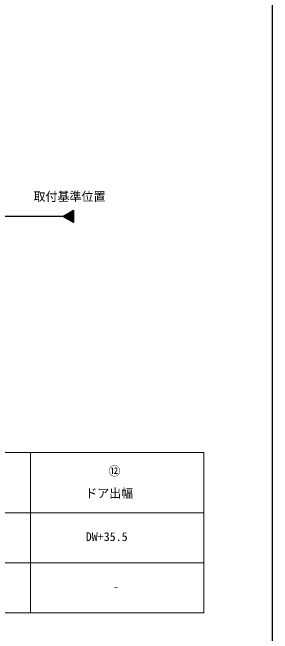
# Model space of a CAD drawing. Units: millimetres, scale not verified. Extents: x -525 to 525, y -783 to 779.
# Drawn here: x 329.7 to 525, y -59 to 406.6 of the extents above; entities that cross this region are included whole.
import ezdxf
from ezdxf.enums import TextEntityAlignment as Align

# ---------------------------------------------------------------- set-up
doc = ezdxf.new("R2010")
doc.units = ezdxf.units.MM
doc.header["$LTSCALE"] = 4
doc.layers.add('0-1_TABLE1', color=7, linetype='Continuous', lineweight=18)
for name, color, linetype in [('0-2_USER1', 3, 'Continuous'), ('0-5_YKK_12', 2, 'Continuous'), ('0-8_YKK_ZWAK', 7, 'Continuous')]:
    doc.layers.add(name, color=color, linetype=linetype)
doc.styles.add('ＭＳ ゴシック', font='')
doc.styles.get('ＭＳ ゴシック').set_extended_font_data('MS Gothic')

msp = doc.modelspace()

# ---------------------------------------------------------------- linework, layer by layer
at = {"layer": '0-1_TABLE1'}
for p, q in [((-416.596, 76.615), (473.404, 76.615)), ((343.404, 76.615), (343.404, -43.385)), ((473.404, 76.615), (473.404, -43.385)), ((-416.596, 31.615), (473.404, 31.615)), ((-416.596, -5.885), (473.404, -5.885)), ((-416.596, -43.385), (473.404, -43.385))]:
    msp.add_line(p, q, dxfattribs=at)
at = {"layer": '0-5_YKK_12'}
for p, q in [((368.901, 252.991), (372.46, 256.549)), ((369.35, 252.732), (374.133, 257.515)), ((369.798, 252.473), (375.474, 258.149)), ((370.246, 252.215), (375.474, 257.442)), ((370.694, 251.956), (375.474, 256.735)), ((367.599, 253.743), (-336.81, 253.743)), ((368.005, 253.509), (369.114, 254.618)), ((368.453, 253.25), (370.787, 255.583)), ((371.143, 251.697), (375.474, 256.028)), ((371.591, 251.438), (375.474, 255.321)), ((372.039, 251.179), (375.474, 254.614)), ((372.488, 250.921), (375.474, 253.907)), ((372.936, 250.662), (375.474, 253.2)), ((373.384, 250.403), (375.474, 252.493)), ((373.833, 250.144), (375.474, 251.786)), ((374.281, 249.885), (375.474, 251.078)), ((374.729, 249.626), (375.474, 250.371)), ((375.177, 249.368), (375.474, 249.664))]:
    msp.add_line(p, q, dxfattribs=at)
msp.add_lwpolyline([(375.474, 249.196), (367.599, 253.743), (375.474, 258.29)], close=True, dxfattribs=at)
at = {"layer": '0-8_YKK_ZWAK'}
msp.add_lwpolyline([(-525, -782.9), (525, -782.9), (525, 747.1)], dxfattribs=at)

# ---------------------------------------------------------------- texts
at = {"layer": '0-1_TABLE1', "style": 'ＭＳ ゴシック'}
for s, p in [('⑫', (401.808, 57.549)), ('ドア出幅', (384.396, 40.862)), ('DW+35.5', (384.779, 8.365)), ('-', (405.131, -29.135))]:
    msp.add_text(s, height=6.598, dxfattribs=at).set_placement(p, align=Align.BOTTOM_LEFT)
at = {"layer": '0-2_USER1', "style": 'ＭＳ ゴシック'}
msp.add_text('取付基準位置', height=6.598, dxfattribs=at).set_placement((345.565, 263.314), align=Align.BOTTOM_LEFT)

doc.saveas('drawing.dxf')
